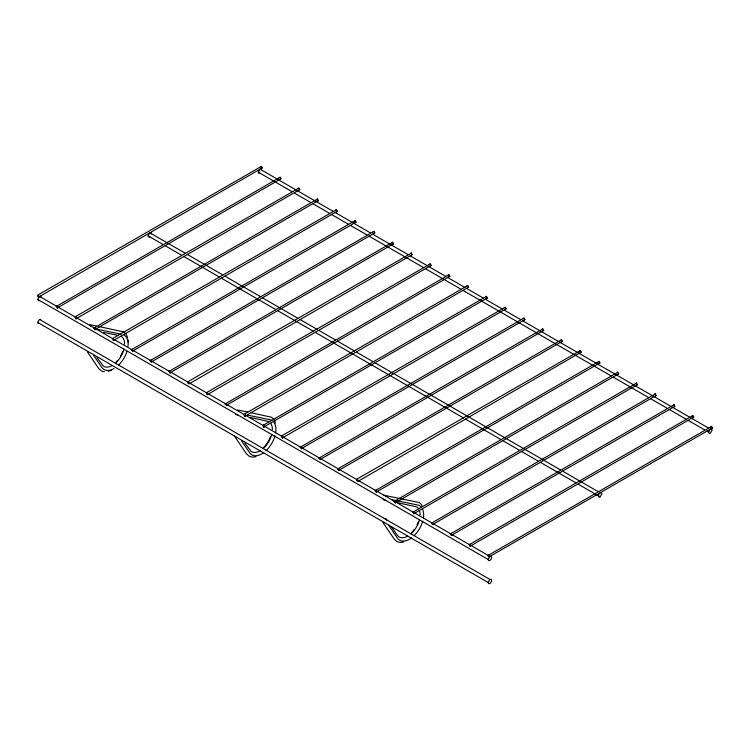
<?xml version="1.0" encoding="UTF-8"?>
<svg xmlns="http://www.w3.org/2000/svg" width="750" height="750" viewBox="0 0 750 750"><rect width="100%" height="100%" fill="white"/><g stroke="black" fill="none" stroke-linecap="round" stroke-linejoin="round"><path stroke-width="1.12" d="M39.619 300.516L38.381 300.637L37.866 299.503L38.381 297.769L39.619 296.456L40.866 296.334L41.381 297.469M38.381 323.663L37.866 322.519L38.381 320.784L39.619 319.472L40.866 319.35M149.85 236.878L148.613 237L148.097 235.866L149.85 232.819L185.344 253.312M260.081 173.241L258.834 173.362L258.319 172.219L260.081 169.172L261.328 169.05M488.156 559.481L489.919 556.434L491.166 556.312L491.681 557.447L491.166 559.181L489.919 560.494L488.672 560.616L488.156 559.481L37.866 299.503M488.156 582.497L489.919 579.45L491.166 579.328L491.681 580.462L491.166 582.197L489.919 583.509L488.672 583.631L488.156 582.497L37.866 322.519M708.619 432.197L710.381 429.15L711.619 429.028L712.134 430.162L710.381 433.209L709.134 433.341L708.619 432.197L706.594 431.025M56.259 306.478L57.141 305.972L57.759 308.062L56.259 306.478L280.087 177.263L280.969 178.781L280.087 179.288M93.788 328.144L94.669 327.638L95.287 329.728L93.788 328.144L317.616 198.919L318.234 201.019L316.734 199.434L317.616 198.919M131.316 349.809L132.188 349.303L132.816 351.394L131.316 349.809L355.134 220.584L356.016 222.112L355.134 222.619M150.075 360.647L150.956 360.141L151.575 362.231L150.075 360.647L373.903 231.422L374.775 232.941L373.903 233.447M260.447 166.931L261.328 166.425L261.947 167.081L262.2 167.953L261.328 168.459M168.834 371.475L169.716 370.969L170.334 373.059L168.834 371.475L392.662 242.25L393.544 243.778L392.662 244.284M279.206 177.769L280.087 177.263M412.303 254.606L189.103 383.897L187.856 383.175L187.856 381.741L411.422 253.087L412.303 254.606L411.422 255.113M297.966 188.597L298.847 188.091L299.475 188.747L299.728 189.609L298.847 190.125M225.122 403.969L226.003 403.463L226.622 405.562L225.122 403.969L448.95 274.753L449.831 276.272L448.95 276.778M335.494 210.262L336.375 209.756L336.994 210.412L337.256 211.275L336.375 211.791M354.253 221.1L355.134 220.584M262.65 425.634L263.531 425.128L264.15 427.219L262.65 425.634L486.469 296.409L487.35 297.938L486.469 298.444M373.022 231.928L373.903 231.422M391.781 242.756L392.662 242.25M300.169 447.3L301.05 446.794L301.678 448.884L300.169 447.3L523.997 318.075L524.878 319.603L523.997 320.109M318.938 458.137L319.819 457.631L320.438 459.722L318.938 458.137L542.756 328.912L543.638 330.431L542.756 330.938M429.309 264.422L430.181 263.916L430.809 264.572L431.062 265.444L430.181 265.95M337.697 468.966L338.578 468.459L339.197 470.55L337.697 468.966L561.525 339.741L562.397 341.269L561.525 341.775M581.166 352.097L357.966 481.388L356.719 480.666L356.719 479.231L580.284 350.578L581.166 352.097L580.284 352.603M466.828 286.088L467.709 285.581L468.328 286.238L468.591 287.109L467.709 287.616M375.225 490.631L376.097 490.125L376.725 492.216L375.225 490.631L599.044 361.406L599.925 362.934L599.044 363.441M393.984 501.469L394.866 500.953L395.484 503.053L393.984 501.469L617.812 372.244L618.684 373.762L617.812 374.269M504.356 307.753L505.237 307.247L505.856 307.903L506.119 308.766L505.237 309.281M412.744 512.297L413.625 511.791L414.244 513.881L412.744 512.297L636.572 383.072L637.453 384.6L636.572 385.106M523.116 318.591L523.997 318.075M431.512 523.125L432.384 522.619L433.012 524.709L431.512 523.125L655.331 393.909L656.213 395.428L655.331 395.934M541.884 329.419L542.756 328.912M450.272 533.962L451.153 533.456L451.772 535.547L450.272 533.962L674.1 404.738L674.719 406.828M560.644 340.247L561.525 339.741M469.031 544.791L469.913 544.284L470.531 546.375L469.031 544.791L692.859 415.566L693.741 417.094L692.859 417.6M579.403 351.084L580.284 350.578M487.8 555.628L488.672 555.122L489.3 557.212L487.8 555.628L711.619 426.403L712.5 427.922L711.619 428.438M598.162 361.913L599.044 361.406M635.691 383.578L636.572 383.072M673.219 405.244L674.1 404.738M691.978 416.081L692.859 415.566M710.737 426.909L711.619 426.403M600.15 496.856L601.903 493.809L601.388 492.666L600.15 492.787L598.903 494.1L598.387 495.834L598.903 496.978L600.15 496.856L578.109 484.125M38.381 295.144L39 297.234L37.753 296.512L37.753 295.078L261.328 166.425M38.381 297.169L262.2 167.953M57.141 308.006L280.969 178.781M75.9 316.809L76.528 318.9L75.281 318.178L75.281 316.744L298.847 188.091M75.9 318.834L299.728 189.609M94.669 329.672L318.488 200.447M113.428 338.475L114.047 340.566L112.809 339.844L112.809 338.409L336.375 209.756M113.428 340.5L337.256 211.275M133.069 350.831L356.016 222.112M151.838 361.659L374.775 232.941M169.716 373.003L393.544 243.778M207.244 392.634L207.863 394.725L206.616 394.003L206.616 392.569L430.181 263.916M207.244 394.669L431.062 265.444M226.884 404.991L449.831 276.272M244.762 414.3L245.391 416.391L244.144 415.669L244.144 414.234L467.709 285.581M244.762 416.325L468.591 287.109M263.531 427.162L487.35 297.938M282.291 435.966L282.909 438.056L281.672 437.334L281.672 435.9L505.237 307.247M282.291 437.991L506.119 308.766M301.931 448.322L524.878 319.603M320.691 459.15L543.638 330.431M339.459 469.978L562.397 341.269M376.097 492.159L599.925 362.934M395.747 502.481L618.684 373.762M413.625 513.816L637.453 384.6M433.266 524.147L656.213 395.428M451.153 535.481L674.972 406.256M469.913 546.319L693.741 417.094M489.553 556.641L712.5 427.922M237.178 414.534L235.641 414.478L237.9 414.938M383.831 495.225L419.034 502.5A22.406 12.938 -60 0 1 422.475 506.447M410.803 253.022L411.422 253.087M448.322 274.688L448.95 274.753M485.85 296.353L486.469 296.409M617.184 372.178L617.812 372.244M654.712 393.844L655.331 393.909M384.216 518.503L385.912 518.663L387.234 520.594M384.544 522.6L382.847 522.431L394.181 539.034L396.628 541.312A22.406 12.938 -60 0 0 403.734 541.95M96.647 326.062L89.859 324.666L90.816 326.044M98.906 326.522L123.534 331.884A22.406 12.938 -60 0 1 127.631 337.725M97.406 329.325L121.125 334.172M103.678 332.4L118.331 335.4M247.791 412.059L237.619 409.978L238.566 411.356M251.184 412.753L271.284 417.188A22.406 12.938 -60 0 1 273.806 419.531M247.425 415.087L268.875 419.484A19.903 11.494 -60 0 1 271.791 420.384M250.303 417.478L268.772 421.537M391.791 499.697L416.625 504.788A19.903 11.494 -60 0 1 421.125 506.944M385.65 500.241L383.391 499.781L382.444 498.403M398.053 502.781L416.531 506.841A17.391 10.041 -60 0 1 418.481 508.659M260.081 169.172L333.103 211.331M335.128 212.503L370.622 232.997M372.656 234.169L408.15 254.662M410.175 255.834L445.678 276.328M447.703 277.5L464.944 287.456M466.978 288.628L483.197 297.994M485.231 299.166L502.472 309.122M504.497 310.284L520.725 319.659M522.75 320.831L708.347 427.978M258.319 172.219L291.788 191.541M294.834 193.303L311.062 202.669M313.087 203.841L329.316 213.206M331.341 214.378L348.581 224.334M350.616 225.506L366.834 234.872M368.869 236.044L423.637 267.666M425.663 268.837L461.156 289.331M463.191 290.503L611.259 375.984M613.284 377.156L648.778 397.65M650.812 398.822L667.041 408.188M669.066 409.359L686.306 419.316M688.331 420.487L704.559 429.853M187.378 254.484L222.872 274.969M224.897 276.141L260.4 296.634M262.425 297.806L297.919 318.3M299.953 319.472L317.194 329.428M319.219 330.6L335.447 339.966M337.472 341.137L354.713 351.094M356.747 352.266L372.975 361.631M375 362.803L560.597 469.959M562.622 471.122L598.116 491.616M148.097 235.866L163.303 244.641M165.338 245.812L181.566 255.188M183.591 256.359L219.084 276.853M221.109 278.016L275.878 309.637M277.913 310.809L313.406 331.303M315.431 332.475L463.5 417.966M465.534 419.137L501.028 439.631M503.053 440.794L519.281 450.169M521.316 451.341L538.556 461.288M540.581 462.459L576.075 482.953M39.619 296.456L75.122 316.95M77.147 318.122L112.641 338.616M114.675 339.788L131.916 349.734M133.941 350.906L150.169 360.281M152.194 361.453L169.434 371.4M171.469 372.572L187.697 381.947M189.722 383.109L206.962 393.066M208.987 394.237L225.216 403.603M227.25 404.775L469.631 544.725M471.666 545.887L488.906 555.844M39.619 319.472L489.919 579.45M357.338 479.288L358.219 480.816M188.475 381.797L189.356 383.325M391.847 527.362L397.116 535.087L399.141 536.962A17.391 10.041 -60 0 0 407.831 536.1M388.641 525.234L397.406 538.078A19.903 11.494 -60 0 0 411.431 537.966M244.753 443.025L251.381 451.659A17.391 10.041 -60 0 0 260.081 450.797M241.519 440.85L249.656 452.775A19.903 11.494 -60 0 0 263.672 452.662M96.994 357.722L103.631 366.356A17.391 10.041 -60 0 0 112.331 365.494M93.759 355.547L101.897 367.472A19.903 11.494 -60 0 0 114.084 368.559M87.347 351.825L98.672 368.428L101.119 370.706A22.406 12.938 -60 0 0 104.4 371.719M234.3 435.863L246.422 453.731L248.878 456.009A22.406 12.938 -60 0 0 255.975 456.637M151.097 232.688L151.613 233.831M274.022 422.456A19.903 11.494 -60 0 1 275.644 432.825M274.978 435.853A19.903 11.494 -60 0 1 266.184 450.562M274.294 420.3A22.406 12.938 -60 0 1 275.391 423.028M270.731 423.347A17.391 10.041 -60 0 1 272.381 429.497M271.725 434.438A17.391 10.041 -60 0 1 263.259 448.481M270.506 436.669A19.903 11.494 -60 0 1 262.669 448.528M422.344 508.688A19.903 11.494 -60 0 1 423.394 518.128M422.728 521.156A19.903 11.494 -60 0 1 414.637 535.181M419.709 511.369A17.391 10.041 -60 0 1 420.131 514.8M419.484 519.741A17.391 10.041 -60 0 1 411.019 533.784M418.266 521.981A19.903 11.494 -60 0 1 417.009 524.803M414.347 529.256A19.903 11.494 -60 0 1 411.797 532.425M124.041 335.072A19.903 11.494 -60 0 1 128.034 346.378M126.938 351.497A19.903 11.494 -60 0 1 118.434 365.259M128.034 339.834A22.406 12.938 -60 0 1 128.175 342.15M111.3 370.153A22.406 12.938 -60 0 1 108.225 371.334M121.022 336.234A17.391 10.041 -60 0 1 124.622 344.194M123.975 349.134A17.391 10.041 -60 0 1 115.509 363.169M122.756 351.366A19.903 11.494 -60 0 1 120.516 356.025M117.6 360.291A19.903 11.494 -60 0 1 116.297 361.819"/></g></svg>
